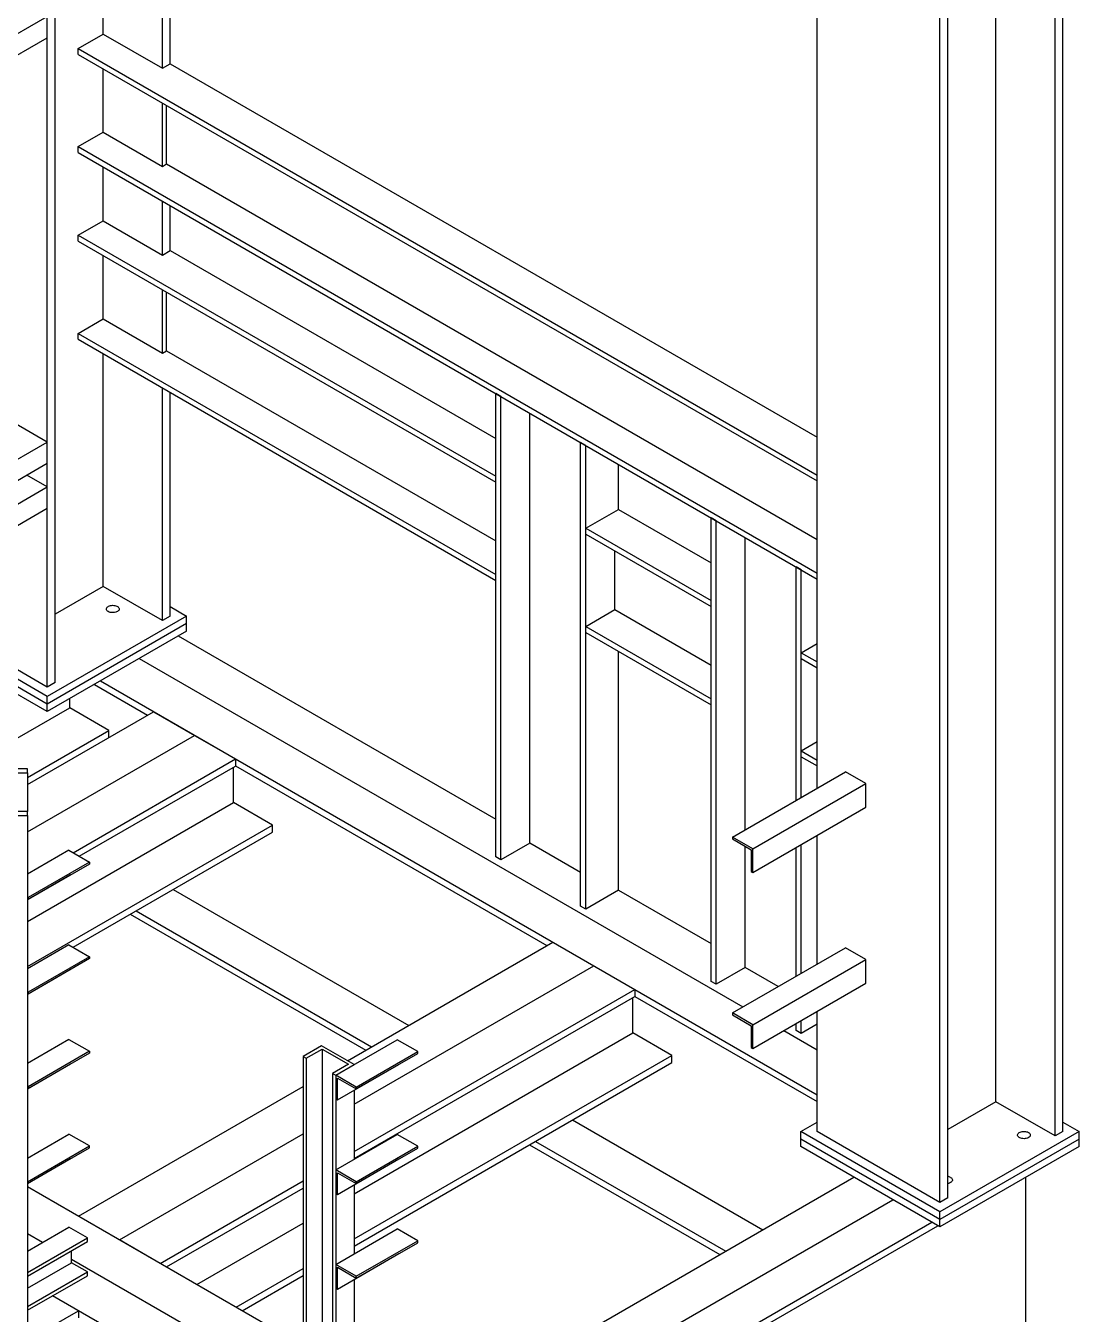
# Model space of a CAD drawing. Header units: millimetres. Extents: x 0 to 16187, y -20471 to 6290.
# Drawn here: x 9690.6 to 9781.5, y 3111.7 to 3222.9 of the extents above; entities that cross this region are included whole.
import ezdxf

# ---------------------------------------------------------------- set-up
doc = ezdxf.new("R2010")
doc.units = ezdxf.units.MM

msp = doc.modelspace()

# ---------------------------------------------------------------- linework, layer by layer
at = {"color": 7, "linetype": 'Continuous', "lineweight": 25}
for p, q in [((9702.36075, 3219.25737), (9702.36075, 3310.54677)), ((9703.0325, 3219.64516), (9703.0325, 3310.93456)), ((9697.2519, 3222.20665), (9697.2519, 3307.59749)), ((9692.4259, 3165.83612), (9692.4259, 3304.8115)), ((9693.09765, 3166.22391), (9693.09765, 3305.19929)), ((9758.89393, 3157.10583), (9758.89393, 3266.44032)), ((9779.43539, 3127.07715), (9779.43539, 3266.05252)), ((9780.10714, 3127.46494), (9780.10714, 3266.44032)), ((9774.32654, 3130.02642), (9774.32654, 3263.10325)), ((9769.50054, 3121.34188), (9769.50054, 3260.31726)), ((9770.17229, 3121.72967), (9770.17229, 3260.70505)), ((9681.1829, 3217.23842), (9692.4259, 3223.72886)), ((9692.4259, 3221.89165), (9692.4259, 3223.72886)), ((9681.1829, 3215.4012), (9692.4259, 3221.89165)), ((9695.09523, 3220.96162), (9697.2519, 3222.20665)), ((9697.2519, 3222.20665), (9702.36075, 3219.25737)), ((9695.09523, 3220.96162), (9758.89393, 3184.13141)), ((9695.09523, 3220.45128), (9695.09523, 3220.96162)), ((9695.09523, 3220.45128), (9758.89393, 3183.62107)), ((9697.2519, 3213.73503), (9697.2519, 3219.20626)), ((9702.36075, 3219.25737), (9703.0325, 3219.64516)), ((9703.0325, 3219.64516), (9758.89393, 3187.39704)), ((9702.36075, 3210.78576), (9702.36075, 3216.25699)), ((9702.7143, 3210.98986), (9702.7143, 3216.05289)), ((9695.09523, 3212.49001), (9697.2519, 3213.73503)), ((9697.2519, 3213.73503), (9702.36075, 3210.78576)), ((9695.09523, 3212.49001), (9758.89393, 3175.6598)), ((9695.09523, 3211.97967), (9695.09523, 3212.49001)), ((9695.09523, 3211.97967), (9758.89393, 3175.14946)), ((9697.2519, 3206.07996), (9697.2519, 3210.73465)), ((9702.36075, 3210.78576), (9702.7143, 3210.98986)), ((9702.7143, 3210.98986), (9758.89393, 3178.55805)), ((9702.36075, 3203.13069), (9702.36075, 3207.78538)), ((9703.0325, 3203.51848), (9703.0325, 3207.39758)), ((9695.09523, 3204.83494), (9697.2519, 3206.07996)), ((9697.2519, 3206.07996), (9702.36075, 3203.13069)), ((9695.09523, 3204.3246), (9695.09523, 3204.83494)), ((9695.09523, 3204.83494), (9731.13999, 3184.02674)), ((9695.09523, 3204.3246), (9731.13999, 3183.5164)), ((9697.2519, 3197.60835), (9697.2519, 3203.07958)), ((9702.36075, 3203.13069), (9703.0325, 3203.51848)), ((9703.0325, 3203.51848), (9731.13999, 3187.29237)), ((9702.36075, 3194.65908), (9702.36075, 3200.13031)), ((9702.7143, 3194.86318), (9702.7143, 3199.9262)), ((9695.09523, 3196.36333), (9697.2519, 3197.60835)), ((9697.2519, 3197.60835), (9702.36075, 3194.65908)), ((9695.09523, 3195.85299), (9695.09523, 3196.36333)), ((9695.09523, 3196.36333), (9731.13999, 3175.55513)), ((9695.09523, 3195.85299), (9731.13999, 3175.04479)), ((9702.36075, 3194.65908), (9702.7143, 3194.86318)), ((9702.7143, 3194.86318), (9731.13999, 3178.45338)), ((9697.2519, 3174.52066), (9697.2519, 3194.60797)), ((9702.36075, 3171.57139), (9702.36075, 3191.6587)), ((9703.0325, 3171.95918), (9703.0325, 3191.2709)), ((9731.58194, 3190.91634), (9731.13999, 3191.17147)), ((9731.13999, 3151.16097), (9731.13999, 3191.17147)), ((9731.58194, 3150.90584), (9731.58194, 3190.91634)), ((9734.09216, 3152.35497), (9734.09216, 3189.46722)), ((9692.4259, 3186.98453), (9689.59747, 3188.61734)), ((9681.1829, 3180.49408), (9692.4259, 3186.98453)), ((9692.4259, 3185.14731), (9692.4259, 3186.98453)), ((9738.91817, 3186.68123), (9738.47623, 3186.93635)), ((9738.47623, 3146.92586), (9738.47623, 3186.93635)), ((9738.91817, 3146.67073), (9738.91817, 3186.68123)), ((9681.1829, 3178.65687), (9692.4259, 3185.14731)), ((9741.7466, 3181.16931), (9741.7466, 3185.04841)), ((9692.4259, 3183.10596), (9690.65784, 3184.12663)), ((9731.13999, 3183.5164), (9731.13999, 3184.02674)), ((9681.1829, 3176.61551), (9692.4259, 3183.10596)), ((9692.4259, 3181.26874), (9692.4259, 3183.10596)), ((9681.1829, 3174.7783), (9692.4259, 3181.26874)), ((9738.91817, 3179.5365), (9741.7466, 3181.16931)), ((9741.7466, 3181.16931), (9749.7369, 3176.55661)), ((9750.17884, 3180.18058), (9749.7369, 3180.43571)), ((9749.7369, 3140.42521), (9749.7369, 3180.43571)), ((9738.91817, 3179.02616), (9738.91817, 3179.5365)), ((9738.91817, 3179.5365), (9749.7369, 3173.29097)), ((9750.17884, 3140.17008), (9750.17884, 3180.18058)), ((9738.91817, 3179.02616), (9749.7369, 3172.78064)), ((9752.68907, 3153.52384), (9752.68907, 3178.73145)), ((9741.4284, 3172.51401), (9741.4284, 3177.57703)), ((9757.07313, 3156.0547), (9757.07313, 3176.20059)), ((9757.51508, 3175.94546), (9757.07313, 3176.20059)), ((9757.51508, 3156.30983), (9757.51508, 3175.94546)), ((9731.13999, 3175.04479), (9731.13999, 3175.55513)), ((9697.2519, 3174.52066), (9693.09765, 3172.12246)), ((9702.36075, 3171.57139), (9697.2519, 3174.52066)), ((9703.0325, 3172.77559), (9704.44671, 3171.95918)), ((9738.91817, 3171.06488), (9741.4284, 3172.51401)), ((9741.4284, 3172.51401), (9749.7369, 3167.71761)), ((9749.7369, 3172.78064), (9749.7369, 3173.29097)), ((9692.4259, 3165.01971), (9680.40508, 3171.95918)), ((9692.4259, 3164.36648), (9680.40508, 3171.30595)), ((9692.4259, 3165.83612), (9681.8193, 3171.95918)), ((9704.44671, 3171.95918), (9692.4259, 3165.01971)), ((9704.44671, 3171.30595), (9692.4259, 3164.36648)), ((9703.0325, 3171.95918), (9702.36075, 3171.57139)), ((9704.44671, 3171.30595), (9704.44671, 3171.95918)), ((9704.44671, 3170.65272), (9704.44671, 3171.30595)), ((9692.4259, 3163.71325), (9680.40508, 3170.65272)), ((9704.44671, 3170.65272), (9692.4259, 3163.71325)), ((9703.73961, 3170.24451), (9731.13999, 3154.4266)), ((9738.91817, 3170.55455), (9738.91817, 3171.06488)), ((9738.91817, 3171.06488), (9749.7369, 3164.81936)), ((9738.91817, 3170.55455), (9749.7369, 3164.30902)), ((9757.51508, 3168.80073), (9758.89393, 3169.59673)), ((9700.37378, 3168.30146), (9752.48493, 3138.21833)), ((9741.7466, 3148.30354), (9741.7466, 3168.92173)), ((9757.51508, 3168.80073), (9758.89393, 3168.00473)), ((9757.51508, 3168.29039), (9757.51508, 3168.80073)), ((9757.51508, 3168.29039), (9758.89393, 3167.49439)), ((9693.09765, 3166.22391), (9692.4259, 3165.83612)), ((9696.49521, 3166.06241), (9701.09141, 3163.40909)), ((9697.00795, 3166.35841), (9758.89393, 3130.63239)), ((9692.4259, 3164.36648), (9692.4259, 3165.01971)), ((9694.36337, 3164.0345), (9694.36337, 3164.83173)), ((9749.7369, 3164.30902), (9749.7369, 3164.81936)), ((9685.26956, 3158.78476), (9694.36337, 3164.0345)), ((9690.71097, 3157.41659), (9701.60414, 3163.70508)), ((9692.4259, 3163.71325), (9692.4259, 3164.36648)), ((9697.7398, 3162.08533), (9694.36337, 3164.0345)), ((9701.60414, 3163.70508), (9705.13968, 3161.66406)), ((9690.71097, 3158.02766), (9697.7398, 3162.08533)), ((9690.71097, 3153.33455), (9705.13968, 3161.66406)), ((9697.7398, 3161.47425), (9697.7398, 3162.08533)), ((9705.13968, 3161.66406), (9708.67521, 3159.62304)), ((9757.51508, 3160.32912), (9758.89393, 3161.12512)), ((9757.51508, 3160.32912), (9758.89393, 3159.53312)), ((9757.51508, 3159.81878), (9757.51508, 3160.32912)), ((9694.65862, 3151.53143), (9708.67521, 3159.62304)), ((9708.67521, 3159.62304), (9708.67521, 3159.01064)), ((9757.51508, 3159.81878), (9758.89393, 3159.02278)), ((9690.71097, 3158.78476), (9687.21097, 3158.78476)), ((9687.38597, 3158.43838), (9690.71097, 3158.43838)), ((9690.71097, 3158.43838), (9690.71097, 3158.78476)), ((9690.71097, 3158.43838), (9690.71097, 3155.09011)), ((9695.18903, 3151.22523), (9708.67521, 3159.01064)), ((9708.50551, 3155.87042), (9708.50551, 3158.91267)), ((9708.67521, 3159.03105), (9735.56286, 3143.50914)), ((9751.57538, 3152.88092), (9761.33345, 3158.51413)), ((9763.10122, 3157.49362), (9761.33345, 3158.51413)), ((9753.34315, 3151.86041), (9763.10122, 3157.49362)), ((9763.10122, 3155.45227), (9763.10122, 3157.49362)), ((9690.71097, 3145.59785), (9708.50551, 3155.87042)), ((9711.88194, 3153.92125), (9708.50551, 3155.87042)), ((9687.21097, 3154.74374), (9690.71097, 3154.74374)), ((9690.71097, 3155.09011), (9687.38597, 3155.09011)), ((9690.71097, 3154.74374), (9690.71097, 3155.09011)), ((9690.71097, 3154.74374), (9690.71097, 3089.01221)), ((9753.34315, 3149.81905), (9763.10122, 3155.45227)), ((9690.71097, 3141.6995), (9711.88194, 3153.92125)), ((9711.88194, 3153.30884), (9711.88194, 3153.92125)), ((9694.65862, 3143.36603), (9711.88194, 3153.30884)), ((9751.57538, 3152.88092), (9751.57538, 3152.71761)), ((9753.34315, 3151.86041), (9751.57538, 3152.88092)), ((9751.57538, 3152.71761), (9753.20172, 3151.77874)), ((9758.89393, 3141.91817), (9758.89393, 3153.02346)), ((9694.29973, 3151.73862), (9690.71097, 3149.66687)), ((9694.29973, 3151.73862), (9696.0675, 3150.71811)), ((9734.09216, 3152.35497), (9731.58194, 3150.90584)), ((9738.47623, 3149.8241), (9734.09216, 3152.35497)), ((9752.68907, 3141.6192), (9752.68907, 3152.07469)), ((9753.20172, 3151.77874), (9753.20172, 3149.9007)), ((9753.34315, 3149.81905), (9753.34315, 3151.86041)), ((9757.07313, 3140.86704), (9757.07313, 3151.97233)), ((9757.51508, 3141.12217), (9757.51508, 3152.22746)), ((9696.0675, 3150.71811), (9690.7642, 3147.65657)), ((9696.0675, 3150.5548), (9690.7642, 3147.49327)), ((9696.0675, 3150.71811), (9696.0675, 3150.5548)), ((9731.58194, 3150.90584), (9731.13999, 3151.16097)), ((9694.44115, 3149.61562), (9690.71097, 3147.46223)), ((9694.44115, 3149.61593), (9694.44115, 3149.61562)), ((9753.20172, 3149.9007), (9753.34315, 3149.81905)), ((9703.30688, 3148.35856), (9723.63505, 3136.62336)), ((9741.7466, 3148.30354), (9738.91817, 3146.67073)), ((9741.7466, 3148.30354), (9749.7369, 3143.69084)), ((9690.71097, 3147.6873), (9690.7642, 3147.65657)), ((9690.7642, 3147.49327), (9690.71097, 3147.524)), ((9690.7642, 3147.65657), (9690.7642, 3147.49327)), ((9738.91817, 3146.67073), (9738.47623, 3146.92586)), ((9699.58741, 3146.21136), (9719.91558, 3134.47616)), ((9700.10015, 3146.50736), (9720.42832, 3134.77215)), ((9694.29973, 3143.57321), (9690.71097, 3141.50146)), ((9694.29973, 3143.57321), (9696.0675, 3142.5527)), ((9718.34669, 3133.57046), (9736.0756, 3143.80514)), ((9736.0756, 3143.80514), (9739.61113, 3141.76411)), ((9696.0675, 3142.5527), (9690.7642, 3139.49117)), ((9696.0675, 3142.38939), (9690.7642, 3139.32786)), ((9696.0675, 3142.5527), (9696.0675, 3142.38939)), ((9751.57538, 3137.69326), (9761.33345, 3143.32647)), ((9763.10122, 3142.30596), (9761.33345, 3143.32647)), ((9694.44115, 3141.45021), (9690.71097, 3139.29682)), ((9694.44115, 3141.45052), (9694.44115, 3141.45021)), ((9718.92826, 3129.82415), (9739.61113, 3141.76411)), ((9739.61113, 3141.76411), (9743.14667, 3139.72309)), ((9752.68907, 3141.6192), (9750.17884, 3140.17008)), ((9755.53256, 3139.97769), (9752.68907, 3141.6192)), ((9753.34315, 3136.67275), (9763.10122, 3142.30596)), ((9763.10122, 3140.26461), (9763.10122, 3142.30596)), ((9750.17884, 3140.17008), (9749.7369, 3140.42521)), ((9753.34315, 3134.6314), (9763.10122, 3140.26461)), ((9690.71097, 3139.5219), (9690.7642, 3139.49117)), ((9690.7642, 3139.32786), (9690.71097, 3139.35859)), ((9690.7642, 3139.49117), (9690.7642, 3139.32786)), ((9718.92826, 3125.74211), (9743.14667, 3139.72309)), ((9718.92826, 3125.1297), (9743.14667, 3139.11069)), ((9743.14667, 3139.72309), (9743.14667, 3139.11069)), ((9743.14667, 3139.1311), (9758.89393, 3130.0404)), ((9742.97696, 3135.97047), (9742.97696, 3139.01272)), ((9753.34315, 3136.67275), (9751.57538, 3137.69326)), ((9751.57538, 3137.69326), (9751.57538, 3137.52995)), ((9751.57538, 3137.52995), (9753.20172, 3136.59108)), ((9757.51508, 3135.93496), (9757.51508, 3137.0398)), ((9758.89393, 3127.46494), (9758.89393, 3137.8358)), ((9718.92826, 3122.08745), (9742.97696, 3135.97047)), ((9746.3534, 3134.0213), (9742.97696, 3135.97047)), ((9753.20172, 3136.59108), (9753.20172, 3134.71304)), ((9753.34315, 3134.6314), (9753.34315, 3136.67275)), ((9756.02075, 3136.17714), (9758.89393, 3134.51849)), ((9757.07313, 3136.19009), (9757.07313, 3136.78467)), ((9757.51508, 3135.93496), (9757.07313, 3136.19009)), ((9758.89393, 3136.73096), (9757.51508, 3135.93496)), ((9694.29973, 3135.4078), (9690.71097, 3133.33605)), ((9694.29973, 3135.4078), (9696.0675, 3134.38729)), ((9716.09983, 3134.86754), (9714.50884, 3133.94908)), ((9718.92826, 3133.23473), (9716.09983, 3134.86754)), ((9717.33727, 3132.31627), (9722.64057, 3135.3778)), ((9724.40834, 3134.35729), (9722.64057, 3135.3778)), ((9753.20172, 3134.71304), (9753.34315, 3134.6314)), ((9696.0675, 3134.38729), (9690.7642, 3131.32576)), ((9696.0675, 3134.22398), (9690.7642, 3131.16245)), ((9696.0675, 3134.38729), (9696.0675, 3134.22398)), ((9714.50884, 3133.94908), (9714.79168, 3133.7858)), ((9714.50884, 3133.94908), (9714.50884, 3096.06159)), ((9714.79168, 3133.7858), (9716.17054, 3134.5818)), ((9714.79168, 3133.7858), (9714.79168, 3095.89831)), ((9716.17054, 3134.5818), (9718.43328, 3133.27555)), ((9716.17054, 3134.5818), (9716.17054, 3096.69431)), ((9718.92826, 3118.1891), (9746.3534, 3134.0213)), ((9719.10504, 3131.29576), (9724.40834, 3134.35729)), ((9719.10504, 3131.13245), (9724.40834, 3134.19398)), ((9724.40834, 3134.19398), (9724.40834, 3134.35729)), ((9746.3534, 3133.40889), (9746.3534, 3134.0213)), ((9694.44115, 3133.28481), (9690.71097, 3131.13142)), ((9694.44115, 3133.28511), (9694.44115, 3133.28481)), ((9718.43328, 3133.27555), (9717.05443, 3132.47955)), ((9717.05443, 3132.47955), (9717.33727, 3132.31627)), ((9717.05443, 3132.47955), (9717.05443, 3094.59205)), ((9717.33727, 3132.31627), (9718.92826, 3133.23473)), ((9717.47869, 3130.19327), (9722.78199, 3133.2548)), ((9718.92826, 3117.5767), (9746.3534, 3133.40889)), ((9722.78199, 3133.2548), (9722.78199, 3133.25511)), ((9690.71097, 3131.35649), (9690.7642, 3131.32576)), ((9690.7642, 3131.32576), (9690.7642, 3131.16245)), ((9695.1129, 3120.15787), (9714.50884, 3131.35491)), ((9719.10504, 3131.29576), (9717.33727, 3132.31627)), ((9717.33727, 3132.31627), (9717.33727, 3130.27491)), ((9717.33727, 3132.31627), (9717.33727, 3094.42877)), ((9717.47869, 3132.07132), (9719.10504, 3131.13245)), ((9717.47869, 3130.19327), (9717.47869, 3132.07132)), ((9719.10504, 3131.13245), (9719.10504, 3131.29576)), ((9690.7642, 3131.16245), (9690.71097, 3131.19318)), ((9717.33727, 3130.27491), (9717.47869, 3130.19327)), ((9718.92826, 3131.03009), (9718.92826, 3125.06932)), ((9774.32654, 3130.02642), (9770.17229, 3127.62822)), ((9779.43539, 3127.07715), (9774.32654, 3130.02642)), ((9737.77833, 3128.45861), (9754.20327, 3118.9767)), ((9757.47972, 3127.46494), (9758.89393, 3128.28135)), ((9780.10714, 3128.28135), (9781.52135, 3127.46494)), ((9690.71097, 3125.17064), (9694.29973, 3127.24239)), ((9696.0675, 3126.22188), (9694.29973, 3127.24239)), ((9698.64844, 3118.11685), (9714.50884, 3127.27287)), ((9717.33727, 3124.15086), (9722.64057, 3127.21239)), ((9724.40834, 3126.19188), (9722.64057, 3127.21239)), ((9757.47972, 3126.81171), (9757.47972, 3127.46494)), ((9769.50054, 3120.52547), (9757.47972, 3127.46494)), ((9769.50054, 3119.87224), (9757.47972, 3126.81171)), ((9757.47972, 3126.15847), (9757.47972, 3126.81171)), ((9769.50054, 3121.34188), (9758.89393, 3127.46494)), ((9781.52135, 3127.46494), (9769.50054, 3120.52547)), ((9781.52135, 3126.81171), (9769.50054, 3119.87224)), ((9780.10714, 3127.46494), (9779.43539, 3127.07715)), ((9781.52135, 3126.81171), (9781.52135, 3127.46494)), ((9781.52135, 3126.15847), (9781.52135, 3126.81171)), ((9690.71097, 3123.12962), (9696.0675, 3126.22188)), ((9690.71097, 3122.96631), (9696.0675, 3126.05857)), ((9696.0675, 3126.05857), (9696.0675, 3126.22188)), ((9719.10504, 3123.13035), (9724.40834, 3126.19188)), ((9719.10504, 3122.96704), (9724.40834, 3126.02857)), ((9724.40834, 3126.02857), (9724.40834, 3126.19188)), ((9734.05887, 3126.31141), (9750.48381, 3116.8295)), ((9734.5716, 3126.60741), (9750.99654, 3117.12549)), ((9769.50054, 3119.219), (9757.47972, 3126.15847)), ((9781.52135, 3126.15847), (9769.50054, 3119.219)), ((9690.71097, 3122.96601), (9694.44115, 3125.1194)), ((9694.44115, 3125.1194), (9694.44115, 3125.1197)), ((9717.47869, 3122.02787), (9722.78199, 3125.0894)), ((9722.78199, 3125.0894), (9722.78199, 3125.0897)), ((9717.33727, 3124.15086), (9717.33727, 3122.10951)), ((9719.10504, 3123.13035), (9717.33727, 3124.15086)), ((9717.47869, 3123.90591), (9719.10504, 3122.96704)), ((9717.47869, 3122.02787), (9717.47869, 3123.90591)), ((9724.23156, 3101.67439), (9762.06177, 3123.51331)), ((9776.90041, 3109.94371), (9776.90041, 3123.49086)), ((9714.50884, 3108.96084), (9690.71097, 3122.69906)), ((9702.18397, 3116.07583), (9714.50884, 3123.19083)), ((9702.71439, 3115.76963), (9714.50884, 3122.57842)), ((9718.92826, 3122.86468), (9718.92826, 3116.90391)), ((9719.10504, 3122.96704), (9719.10504, 3123.13035)), ((9640.8071, 3049.62838), (9765.4276, 3121.57026)), ((9717.33727, 3122.10951), (9717.47869, 3122.02787)), ((9770.17229, 3121.72967), (9769.50054, 3121.34188)), ((9698.64844, 3118.11685), (9695.1129, 3120.15787)), ((9769.50054, 3119.87224), (9769.50054, 3120.52547)), ((9642.22132, 3046.55868), (9768.79343, 3119.62721)), ((9642.22132, 3045.96669), (9769.30617, 3119.33121)), ((9690.71097, 3117.12771), (9694.29973, 3119.19946)), ((9695.89072, 3118.281), (9694.29973, 3119.19946)), ((9705.34934, 3114.24851), (9714.50884, 3119.53618)), ((9717.33727, 3115.98545), (9722.64057, 3119.04698)), ((9724.40834, 3118.02647), (9722.64057, 3119.04698)), ((9769.50054, 3119.219), (9769.50054, 3119.87224)), ((9692.00088, 3117.87237), (9690.71097, 3118.61702)), ((9690.71097, 3115.2908), (9695.89072, 3118.281)), ((9690.71097, 3114.96418), (9695.89072, 3117.95439)), ((9695.89072, 3117.95439), (9695.89072, 3118.281)), ((9702.18397, 3116.07583), (9698.64844, 3118.11685)), ((9719.10504, 3114.96494), (9724.40834, 3118.02647)), ((9724.40834, 3117.86316), (9724.40834, 3118.02647)), ((9694.51186, 3116.13746), (9694.51186, 3117.15839)), ((9717.47869, 3113.86246), (9722.78199, 3116.92399)), ((9719.10504, 3114.80163), (9724.40834, 3117.86316)), ((9722.78199, 3116.92399), (9722.78199, 3116.92429)), ((9690.71097, 3113.94325), (9694.51186, 3116.13746)), ((9714.50884, 3104.8788), (9694.51186, 3116.42281)), ((9695.89072, 3115.34146), (9694.51186, 3116.13746)), ((9717.33727, 3115.98545), (9717.33727, 3113.9441)), ((9719.10504, 3114.96494), (9717.33727, 3115.98545)), ((9717.47869, 3115.7405), (9719.10504, 3114.80163)), ((9717.47869, 3113.86246), (9717.47869, 3115.7405)), ((9690.71097, 3112.35125), (9695.89072, 3115.34146)), ((9690.71097, 3112.02463), (9695.89072, 3115.01484)), ((9695.89072, 3115.01484), (9695.89072, 3115.34146)), ((9708.72577, 3112.29933), (9714.50884, 3115.63783)), ((9709.25619, 3111.99313), (9714.50884, 3115.02542)), ((9718.92826, 3114.69928), (9718.92826, 3108.7385)), ((9719.10504, 3114.80163), (9719.10504, 3114.96494)), ((9717.33727, 3113.9441), (9717.47869, 3113.86246)), ((9695.1129, 3111.99379), (9692.88522, 3113.27981)), ((9714.50884, 3100.79676), (9692.88522, 3113.27981)), ((9690.71097, 3109.45261), (9695.1129, 3111.99379)), ((9695.1129, 3111.99379), (9695.1129, 3111.38139))]:
    msp.add_line(p, q, dxfattribs=at)
at = {"color": 7, "linetype": 'Continuous', "lineweight": 25, "flags": 128}
for points in [[(9697.69384, 3172.34698), (9697.63065, 3172.39067), (9697.58199, 3172.44018), (9697.54942, 3172.49391), (9697.534, 3172.55013), (9697.53621, 3172.60704), (9697.55599, 3172.6628), (9697.5927, 3172.71563), (9697.64516, 3172.76383), (9697.71168, 3172.80585), (9697.79013, 3172.84033), (9697.87799, 3172.86617), (9697.97243, 3172.88254), (9698.07041, 3172.88892), (9698.16879, 3172.88509), (9698.2644, 3172.87118), (9698.35418, 3172.84764), (9698.43523, 3172.81522), (9698.50496, 3172.77497), (9698.56111, 3172.72818), (9698.60189, 3172.67635), (9698.62598, 3172.62116), (9698.63261, 3172.56436), (9698.62157, 3172.5078), (9698.59321, 3172.45328), (9698.54845, 3172.40256), (9698.48872, 3172.35727), (9698.41594, 3172.31887), (9698.33245, 3172.28859), (9698.24093, 3172.26739), (9698.14433, 3172.25598), (9698.04575, 3172.2547), (9697.94836, 3172.2636), (9697.85529, 3172.2824), (9697.76953, 3172.31049), (9697.69384, 3172.34698)], [(9777.13729, 3127.3833), (9777.20048, 3127.3396), (9777.24914, 3127.29009), (9777.28171, 3127.23637), (9777.29713, 3127.18014), (9777.29492, 3127.12324), (9777.27514, 3127.06747), (9777.23843, 3127.01464), (9777.18597, 3126.96644), (9777.11945, 3126.92443), (9777.041, 3126.88994), (9776.95314, 3126.8641), (9776.8587, 3126.84773), (9776.76072, 3126.84136), (9776.66234, 3126.84519), (9776.56673, 3126.8591), (9776.47695, 3126.88264), (9776.3959, 3126.91505), (9776.32618, 3126.9553), (9776.27002, 3127.00209), (9776.22924, 3127.05392), (9776.20515, 3127.10912), (9776.19852, 3127.16591), (9776.20956, 3127.22247), (9776.23792, 3127.27699), (9776.28268, 3127.32771), (9776.34242, 3127.373), (9776.4152, 3127.4114), (9776.49869, 3127.44169), (9776.5902, 3127.46288), (9776.6868, 3127.4743), (9776.78538, 3127.47558), (9776.88277, 3127.46667), (9776.97584, 3127.44787), (9777.0616, 3127.41978), (9777.13729, 3127.3833)], [(9770.41978, 3123.50536), (9770.48297, 3123.46166), (9770.53163, 3123.41216), (9770.5642, 3123.35843), (9770.57962, 3123.30221), (9770.57741, 3123.2453), (9770.55763, 3123.18953), (9770.52092, 3123.1367), (9770.46846, 3123.0885), (9770.40194, 3123.04649), (9770.32348, 3123.01201), (9770.23563, 3122.98616), (9770.17229, 3122.97401)]]:
    msp.add_lwpolyline(points, dxfattribs=at)
at = {"color": 7, "linetype": 'Continuous', "lineweight": 25}
msp.add_arc((9770.07302, 3122.87607), 0.71851, 61.144386, 82.0588218, dxfattribs=at)

doc.saveas('drawing.dxf')
